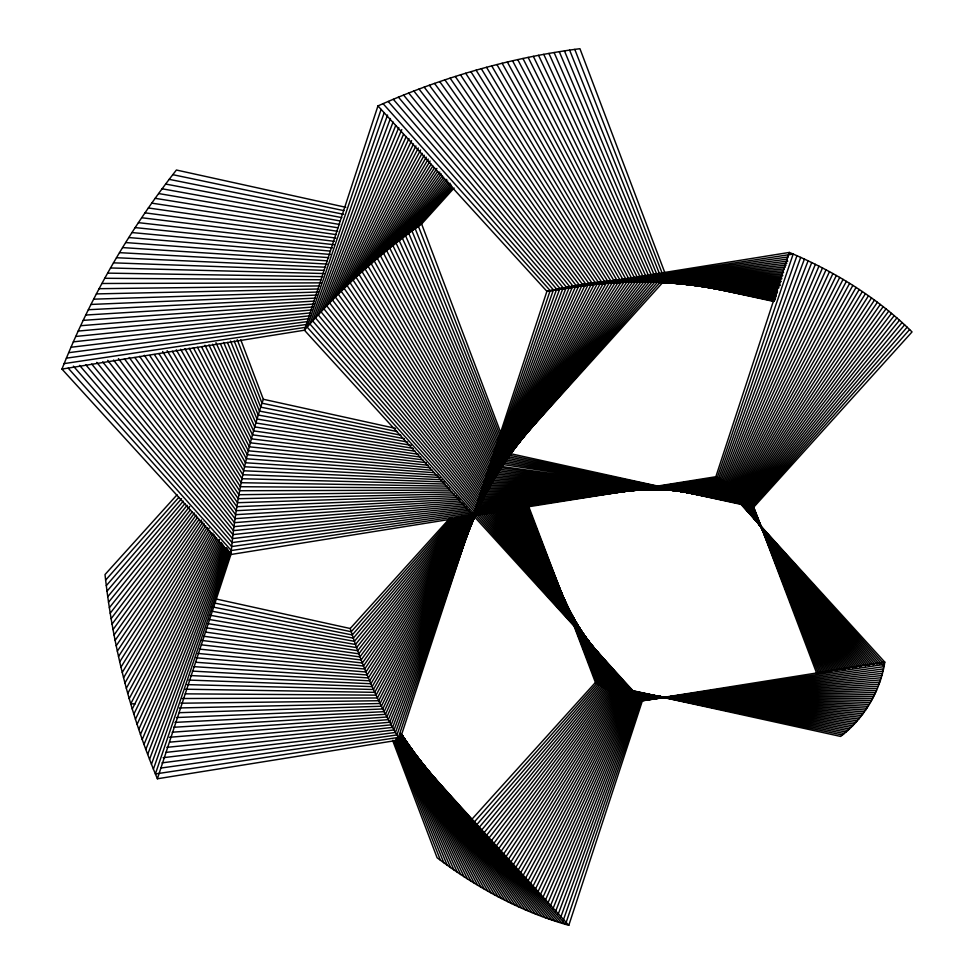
<?xml version="1.0" encoding="UTF-8"?>
<svg xmlns="http://www.w3.org/2000/svg" width="974" height="974" viewBox="0 0 974 974"><rect width="100%" height="100%" fill="white"/><g stroke="black" fill="none" stroke-linecap="round" stroke-linejoin="round"><path stroke-width="1.46" d="M240.785 339.829L263.321 399.267C246.544 449.513 235.574 501.72 230.911 554.498L157.386 778.774L399.851 739.899L568.804 925.3L642.316 701.012L304.436 330.21L61.959 369.085C90.265 297.679 128.945 230.4 176.416 170.024L345.831 207.304M61.959 369.085L230.911 554.498L715.841 476.724L884.794 662.125C880.277 691.357 864.084 718.459 840.635 736.441L631.091 690.335M665.218 273.706L579.932 48.7C510.266 57.697 442.086 77.336 377.949 105.922L304.436 330.21C339.196 290.41 378.569 254.628 421.62 223.983L454.103 188.031M750.759 506.541L753.73 507.198L912.041 331.915C877.026 297.508 834.45 271.466 789.366 252.436L715.841 476.724C730.11 484.443 744.331 493.672 753.73 507.198L817.028 674.178M68.204 368.148L231.276 550.529L155.377 773.953L398.39 737.44L565.492 924.35L568.804 925.3M884.794 662.125L641.391 700.927L307.163 327.094L381.114 109.392M398.39 737.44L550.176 290.581L587.2 283.629L624.017 279.38M231.276 550.529L717.278 477.491L884.392 664.402L641.391 700.927L565.492 924.35C518.923 910.678 475.726 886.961 437.119 857.765L392.595 740.313M717.278 477.491L793.177 254.068L546.901 291.323L399.851 739.899C378.825 704.981 362.438 667.373 350.214 628.51L449.671 518.399M157.386 778.774L153.405 769.107L229.657 552.258M641.391 700.927L640.442 700.817L309.915 324.001L384.158 112.862M388.176 101.454L553.439 289.862L396.917 734.956L160.917 768.048M73.403 366.139L231.654 546.56L718.702 478.271L883.966 666.666L640.442 700.817L562.181 923.364L399.924 738.389M718.702 478.271L796.951 255.712M153.405 769.107L151.457 764.225L228.951 551.162M387.579 115.017L312.678 320.933L476.079 510.814L720.09 479.038L879.522 664.317M393.301 99.287L556.69 289.156L395.468 732.46L162.001 762.861M560.427 918.044L639.48 700.683L479.05 514.26M720.09 479.038L800.701 257.392M151.457 764.225L149.546 759.33L228.22 549.993M390.404 118.511L315.466 317.877L476.98 509.207L721.454 479.817L877.099 664.195M398.427 97.156L559.94 288.487L394.02 729.94L163.121 757.699M558.212 914.148L638.494 700.537L480.9 513.846M721.454 479.817L804.414 259.096M147.658 754.4L227.466 548.8M393.106 122.006L318.267 314.846L477.881 507.612L722.805 480.596L874.676 664.024M474.582 516.123L392.583 727.395L165.811 752.403M476.237 511.861L563.179 287.829L403.565 95.062M555.497 911.652L637.495 700.379L482.714 513.456M722.805 480.596L808.103 260.825M149.546 759.33L145.82 749.456L226.662 547.583M395.712 125.488L321.079 311.826L478.782 506.017L724.12 481.387L873.215 664.974M475.957 513.067L391.146 724.826L166.883 747.338M478.782 506.017L566.418 287.196L408.715 93.017M552.806 909.119L636.485 700.196L484.516 513.079M724.12 481.387L811.756 262.566M145.82 749.456L144.006 744.477L225.25 547.741M398.78 127.557L323.916 308.831L479.683 504.41L720.894 482.58M475.044 515.66L389.734 722.233L169.634 742.164M477.942 508.635L569.644 286.587L413.865 91.02M550.14 906.575L635.462 699.989L486.294 512.714M815.372 264.344L725.411 482.167L870.805 664.706M144.006 744.477L142.228 739.485L224.373 546.451M401.763 129.615L326.765 305.86L480.584 502.815L726.677 482.958L766.769 534.288M474.63 516.804L388.322 719.628L169.403 737.281M478.21 508.404L572.858 286.003L419.027 89.048M548.094 902.594L634.415 699.77L488.047 512.361M726.677 482.958L818.951 266.146M142.228 739.485L140.475 734.457L223.46 545.136M403.455 134.461L329.626 302.902L481.485 501.208L637.215 490.178M474.776 516.524L386.909 716.986L172.228 732.204M479.05 506.784L576.06 285.443L424.189 87.124M545.489 899.988L633.356 699.527L490.689 513.237M822.494 267.972L727.919 483.749L866.909 665.23M140.475 734.457L138.771 729.416L222.51 543.784M406.243 136.506L332.499 299.968L482.386 499.613L636.801 490.178M474.886 516.244L385.521 714.332L173.579 727.286M479.269 506.541L579.25 284.895L429.364 85.249M542.908 897.358L632.272 699.259L491.468 511.715M826.013 269.822L729.149 484.541L865.411 666.033M138.771 729.416L137.09 724.339L221.524 542.396M408.958 138.539L335.397 297.058L480.584 494.342M474.338 517.316L384.133 711.665L174.979 722.391M482.008 500.77L582.44 284.371L434.55 83.411M540.351 894.704L631.189 698.979L493.209 511.496M862.903 665.461L730.342 485.332L829.495 271.685M137.09 724.339L135.447 719.25L219.856 542.36M411.588 140.573L338.295 294.16L481.521 492.71M474.375 516.987L382.758 708.962L176.416 717.546M478.952 507.381L480.925 503.278M482.227 500.526L585.618 283.872L439.724 81.609M537.818 892.026L630.081 698.675L495.754 512.446M861.393 666.192L731.511 486.123L832.94 273.584M133.84 714.137L219.467 539.535M413.475 143.957L341.217 291.275L481.582 489.849M474.387 516.646L381.394 706.247L179.399 712.688M481.753 501.634L588.783 283.385L444.911 79.856M535.31 889.323L628.961 698.358L497.373 512.19M836.349 275.496L732.655 486.927L859.859 666.886M135.447 719.25L132.257 708.999L217.701 539.413M415.935 145.966L344.163 288.426L482.532 488.218M474.375 516.281L380.043 703.508L179.386 707.952M481.887 501.354L591.936 282.935L450.11 78.139M532.815 886.596L627.828 698.005L498.104 510.705M839.722 277.432L733.775 487.718L857.449 666.289M216.581 537.892L130.723 703.849L135.289 703.788M418.309 147.975L347.109 285.589L483.481 486.598M473.632 517.255L378.703 700.744L180.933 703.216M482.008 501.062L595.09 282.497L455.296 76.459M530.355 883.832L626.684 697.64L499.674 510.461M843.07 279.392L734.871 488.522L856.755 668.164M132.257 708.999L129.225 698.662L215.424 536.333M420.598 149.959L350.068 282.777L484.431 484.967M473.547 516.853L377.376 697.968L182.187 698.516M482.093 500.746L484.236 496.728M485.661 494.037L598.219 282.07L460.495 74.828M527.92 881.056L625.515 697.262L501.233 510.242M846.369 281.376L735.942 489.313L854.356 667.494M129.225 698.662L127.752 693.464L214.243 534.738M422.095 153.271L353.051 279.976L484.565 482.069M474.168 515.1L376.049 695.156L185.291 693.853M482.154 500.429L484.334 496.423L637.434 490.044M485.795 493.757L601.348 281.681L465.694 73.245M525.51 878.256L624.346 696.86L502.754 510.023M849.632 283.373L736.989 490.117L852.786 668.042M127.752 693.464L126.328 688.241L213.026 533.119M424.214 155.219L356.046 277.213L485.527 480.426M474.034 514.662L374.734 692.344L185.401 689.215M482.191 500.076L604.452 281.303L470.905 71.686M522.368 876.758L623.153 696.434L504.252 509.828M852.871 285.394L738.012 490.908L850.387 667.287M473.376 515.611L496.923 473.827M497.264 473.23L498.043 471.83M499.065 470.028L499.625 469.03M500.186 468.031L500.746 467.021M501.086 466.424L652.945 487.524M501.878 465.024L503.12 462.833L501.878 460.057M503.461 462.224L504.021 461.226L652.19 486.562M124.928 683.005L211.029 532.766M426.259 157.167L359.053 274.461L486.489 478.794M473.888 514.211L373.444 689.495L187.057 684.625M482.191 499.723L607.557 280.95L610.588 281.023M520.749 872.582L621.948 695.984L505.725 509.633M856.061 287.44L739.01 491.712L849.62 669.053M126.328 688.241L123.576 677.746L209.739 531.061M428.231 159.091L362.072 271.722L486.671 475.872M472.938 515.051L372.153 686.633L188.749 680.071M485.247 494.098L489.094 487.548M616.712 280.829L610.649 280.609L491.395 483.615L626.306 488.437M517.644 871.024L620.73 695.509L507.174 509.463M859.226 289.497L739.984 492.503L847.234 668.225M122.261 672.462L209.203 528.005M430.118 161.002L365.104 269.019L487.645 474.228M471.94 515.855L370.875 683.748L190.478 675.566M485.247 493.733L613.73 280.293L616.761 280.439M516.098 866.823L619.501 695.022L508.586 509.292M862.343 291.579L740.922 493.294L845.639 668.639M123.576 677.746L120.971 667.166L207.085 527.518M431.129 164.18L368.148 266.328L488.595 472.536M470.88 516.622L369.621 680.838L192.231 671.086M486.026 492.065L489.216 486.89M513.018 865.192L618.259 694.511L510.084 509.317M865.436 293.673L741.847 494.098L844.665 670.1M120.971 667.166L119.729 661.857L205.709 525.692M432.846 166.043L371.204 263.662L488.826 469.578M470.576 516.074L368.367 677.916L194.021 666.654M486.805 490.385L488.424 487.816M618.222 282.302L494.11 478.818L642.682 488.424M510.741 862.246L617.005 693.987L583.828 635.9M868.479 295.792L742.748 494.889L842.279 669.126M118.511 656.513L204.321 523.829M434.489 167.881L374.272 261.02L489.082 466.607M470.259 515.502L367.125 674.97L195.835 662.259M621.229 282.022L495.011 477.223L646.602 488.473M507.673 860.566L615.738 693.427L512.787 509.061M871.499 297.934L743.625 495.681L840.659 669.442M119.729 661.857L117.343 651.168L202.896 521.93M436.9 168.441L377.352 258.39L490.092 464.963M469.066 516.171L365.907 672.011L196.151 657.779M494.232 478.161L624.237 281.766M506.273 856.292L614.46 692.855L581.734 632.881M874.469 300.077L744.465 496.472L839.028 669.722M116.21 645.799L201.448 519.982M437.545 171.497L380.444 255.785L491.103 463.307M468.677 515.538L364.69 669.028L198.026 653.444M493.404 479.062L627.219 281.535M503.217 854.551L613.17 692.258L582.476 634.683M742.261 496.971L745.293 497.251L877.404 302.257M117.343 651.168L115.115 640.405L199.11 519.252M439.834 172.021L383.549 253.216L492.101 461.664M467.398 516.135L363.497 666.021L199.414 649.098M493.38 478.672L495.109 476.176M499.443 469.931L629.326 282.57M501.038 851.507L611.879 691.637L582.452 635.158M743.077 497.726L746.084 498.043L880.301 304.448M115.115 640.405L114.055 634.999L197.6 517.218M441.185 173.786L386.666 250.647L492.43 458.669M466.071 516.695L362.316 663.002L201.326 644.837M500.368 468.348L632.272 282.375M498.006 849.693L610.564 691.004L581.028 632.917M883.162 306.652L746.863 498.822L834.085 670.368M114.055 634.999L113.045 629.581L196.066 515.136M442.464 175.515L389.783 248.114L493.453 457.013M464.695 517.218L361.135 659.958L201.752 640.442M500.405 467.995L635.206 282.18M495.863 846.613L609.237 690.335L580.285 632.004M885.987 308.868L747.606 499.601L832.429 670.526M112.059 624.139L194.508 513.018M443.669 177.219L392.924 245.606L494.475 455.369M464.172 516.476L359.978 656.902L203.712 636.253M502.231 465.182L638.128 282.022M493.745 843.508L607.898 689.653L579.542 631.079M745.329 499.979L748.336 500.38L888.763 311.108M113.045 629.581L111.121 618.685L192.012 512.068M444.789 178.899L396.077 243.11L494.816 452.265M462.711 516.914L358.834 653.822L205.709 632.102M498.554 469.663L500.392 467.24M502.231 464.817L641.038 281.876M490.738 841.597L606.558 688.947L579.274 631.152M746.023 500.733L749.03 501.16L891.502 313.36M111.121 618.685L110.22 613.218L190.393 509.865M446.786 179.35L399.23 240.639L495.218 449.233M462.126 516.11L357.714 650.717L206.22 627.767M497.556 470.442L643.924 281.742M488.656 838.456L605.195 688.216L578.495 630.19M894.217 315.637L749.7 501.927L827.9 671.841M109.356 607.739L189.711 506.407M447.784 180.969L402.408 238.192L496.277 447.577M459.631 517.669L356.594 647.6L208.253 623.689M498.396 468.786L503.12 462.833M506.894 458.06L646.809 281.632M486.61 835.278L603.831 687.461L577.716 629.228M896.884 317.914L750.357 502.694L826.196 671.865M110.22 613.218L108.528 602.236L187.105 505.299M448.71 182.564L405.586 235.769L497.337 445.922M458.024 517.973L355.498 644.471L208.813 619.391M501.147 464.781L504.021 461.226M508.805 455.321L649.67 281.535M483.628 833.281L602.456 686.694L576.937 628.242M747.983 502.937L750.978 503.448L899.501 320.215M107.749 596.733L184.938 503.558M450.256 183.282L408.776 233.37L498.396 444.266M456.684 517.864L354.402 641.306L209.398 615.105M500.1 465.45L503.96 460.799M511.679 451.473L652.531 281.437M481.424 830.311L601.068 685.891L576.133 627.232M902.094 322.528L751.575 504.215L823.395 673.204M108.528 602.236L107.006 591.206L183.246 501.147M451.072 184.804L411.978 230.984L498.871 441.21M454.992 518.071L353.331 638.14L211.504 611.112M500.928 463.807L503.862 460.337M514.613 447.638L654.394 282.533M478.465 828.241L599.667 685.075L575.342 626.209M904.639 324.853L752.147 504.97L821.666 673.144M106.3 585.666L181.541 498.7M451.814 186.29L415.18 228.634L499.37 438.154M452.277 519.373L352.284 634.951L212.149 606.875M517.608 443.84L544.344 412.939M546.317 410.651L550.286 406.085M552.258 403.796L657.207 282.484M476.493 824.99L598.267 684.235L574.526 625.174M749.724 505.116L752.707 505.713L907.147 327.191M107.006 591.206L105.63 580.114L178.814 497.324M452.484 187.738L418.394 226.297L499.918 435.086M451.486 518.338L351.237 631.736L214.292 602.955M517.644 443.487L525.668 434.416M527.677 432.152L531.682 427.61M534.689 424.214L659.995 282.46M473.547 822.86L596.843 683.371L573.71 624.115M750.248 505.835L753.231 506.456L909.606 329.553M177.061 494.78L105.009 574.55L105.63 580.114M520.7 439.749L523.744 436.376M527.811 431.884L662.77 282.448M471.623 819.56L595.418 682.482L573.43 624.456M789.366 252.436L546.901 291.323L377.949 105.922M64.162 363.606L307.163 327.094M66.39 358.152L309.915 324.001M553.439 289.862L787.942 256.978M68.667 352.698L308.161 321.517M556.69 289.156L787.15 259.157M470.052 511.594L232.068 542.579L79.564 365.36M595.418 682.482C608.957 690.858 623.591 698.248 639.48 700.683L883.491 668.919M70.992 347.268L309.428 318.608M559.94 288.487L787.82 261.093M469.431 510.12L232.506 538.61L85.675 364.666M638.494 700.537L882.968 671.147M73.342 341.862L310.706 315.686M563.179 287.829L786.931 263.15M467.301 508.781L232.969 534.629L91.726 364.057M637.495 700.379L882.42 673.363M75.753 336.456L310.548 312.885M566.418 287.196L786.164 265.135M466.741 507.223L233.443 530.647L96.779 362.352M636.485 700.196L881.823 675.566M78.188 331.075L311.85 309.927M569.644 286.587L785.214 267.083M464.61 505.774L233.955 526.654L102.733 361.902M639.979 699.576L881.178 677.746M80.672 325.718L313.178 306.956M572.858 286.003L784.228 268.946M463.977 504.155L234.49 522.673L107.7 360.331M638.944 699.405L880.508 679.913M83.18 320.373L314.505 303.973M576.06 285.443L598.742 283.836M601.762 283.617L610.832 282.971M613.851 282.764L783.193 270.76M461.834 502.608L235.051 518.679L113.556 360.027M640.235 489.959L647.795 489.423M650.815 489.216L723.39 484.066M639.394 699.101L879.79 682.056M628.547 279.051L629.679 278.978M85.749 315.04L314.334 301.076M579.25 284.895L598.937 283.69M601.969 283.507L611.051 282.947M614.07 282.764L783.62 272.403M459.679 501.001L235.635 514.686L118.451 358.602M641.342 489.91L648.915 489.447M651.935 489.252L724.607 484.821M639.845 698.796L879.035 684.186M88.342 309.732L315.686 298.068M582.44 284.371L599.12 283.519M602.151 283.361L609.724 282.971M614.265 282.74L782.512 274.096M460.556 499.187L236.244 510.693L124.416 358.749M483.287 498.018L637.885 490.08M640.916 489.922L650.011 489.459M654.552 489.228L730.342 485.332M638.761 698.589L878.231 686.293M90.984 304.448L317.061 295.037M585.618 283.872L608.373 282.923M614.448 282.667L782.865 275.666M458.401 497.495L236.877 506.699L129.238 357.47M641.988 489.849L652.617 489.411L729.916 491.468M655.648 489.289L725.435 486.379M728.479 486.257L731.511 486.123M639.188 698.297L877.404 688.387M93.662 299.176L318.437 292.005M588.783 283.385L597.902 283.093M600.934 282.996L605.487 282.862M614.606 282.57L781.672 277.237M456.234 495.742L237.534 502.706L134.887 357.507M485.089 494.816L636.972 489.971M641.525 489.825L653.676 489.447L729.368 492.126M658.229 489.301L726.58 487.122M639.589 698.017L876.527 690.456M96.377 293.917L318.315 288.998M591.936 282.935L605.621 282.63M614.74 282.423L781.964 278.71M454.067 493.928L238.216 498.712L139.623 356.362M485.989 493.221L638.007 489.849M641.05 489.776L656.245 489.435M662.332 489.301L727.7 487.852M638.469 697.774L875.614 692.514M99.129 288.694L319.728 285.93M595.09 282.497L605.731 282.363M614.862 282.241L636.168 281.973M639.2 281.936L780.685 280.171M451.899 492.053L238.922 494.719L144.31 355.267M486.89 491.614L637.507 489.739M642.073 489.678L661.845 489.435M666.411 489.374L728.783 488.595M638.847 697.494L874.664 694.547M101.929 283.483L321.323 282.862M598.219 282.07L605.791 282.046M614.862 282.022L633.027 281.973M643.619 281.949L781.306 281.559M449.964 490.129L239.653 490.726L149.789 355.51M487.791 490.019L637.593 489.593M642.134 489.581L728.382 489.338M639.139 697.226L873.666 696.556M104.754 278.284L321.262 279.769M601.348 281.681L610.43 281.742M645.251 281.973L779.991 282.898M449.331 488.144L240.408 486.72L154.391 354.548M488.692 488.424L637.069 489.435M641.61 489.459L729.416 490.068M637.97 696.946L872.631 698.553M107.627 273.122L322.723 276.665M604.452 281.303L610.515 281.401M645.348 281.973L780.162 284.201M447.188 486.123L241.187 482.727L158.932 353.635M489.593 486.817L642.584 489.338M648.647 489.435L728.917 490.762M636.789 696.654L871.572 700.525M110.537 267.972L324.196 273.548M646.955 281.973L780.296 285.455M445.045 484.029L241.99 478.733L162.634 351.504M490.494 485.222L643.546 489.216M637.106 696.373L870.464 702.473M113.483 262.846L324.172 270.37M648.538 281.961L778.896 286.624M444.412 481.947L242.818 474.74L167.114 350.701M630.848 488.607L635.401 488.765M639.942 488.924L642.974 489.033M637.41 696.106L869.319 704.397M116.478 257.733L325.681 267.229M650.108 281.949L778.969 287.793M442.269 479.756L243.683 470.746L172.313 351.249M492.296 482.02L634.804 488.485M639.358 488.692L643.899 488.899M656.026 489.447L730.317 492.82M636.18 695.777L868.126 706.308M119.498 252.656L327.203 264.076M653.177 281.997L777.495 288.84M440.138 477.503L244.559 466.753L176.27 349.849M643.303 488.68L493.209 480.426L616.786 280.001L491.724 65.903M656.951 489.423L731.231 493.514M636.46 695.521L866.909 708.183M122.554 247.591L327.227 260.825M624.395 280.025L619.841 279.733L496.935 64.564M654.711 281.985L666.837 282.764M777.471 291.944L669.856 282.923L777.52 289.911M438.008 475.202L245.46 462.76L180.616 349.24M657.84 489.398L666.947 489.995M673.01 490.385L732.131 494.208M636.716 695.253L865.655 710.046M125.658 242.563L328.786 257.635M656.232 281.949L665.327 282.618L659.252 282.034M669.881 282.959L777.508 290.946M434.367 472.719L246.398 458.766L184.914 348.668M660.238 489.484L666.301 489.934M733.008 494.889L672.364 490.385L737.087 498.311M635.45 694.888L864.352 711.884M128.787 237.546L330.369 254.458M432.249 470.284L247.347 454.773L189.163 348.156M495.912 475.629L648.988 488.461M661.102 489.484L665.656 489.861M671.719 490.372L733.86 495.583M635.681 694.632L863.025 713.699M131.965 232.555L330.442 251.122M660.737 281.997L665.291 282.423M671.342 282.984L678.927 283.702M681.958 283.982L777.41 292.906M430.143 467.788L248.321 450.792L193.351 347.706M496.813 474.021L640.746 487.487M645.287 487.901L649.841 488.327M661.955 489.459L664.986 489.752M672.559 490.458L680.144 491.164M683.164 491.444L733.166 496.119M635.9 694.377L861.661 715.488M135.167 227.599L332.365 247.932M662.028 281.936L665.035 282.241M672.571 283.02L776.436 293.734M428.463 465.28L249.332 446.81L197.503 347.292M497.714 472.427L643.729 487.487M646.736 487.791L649.743 488.108M663.294 489.508L666.301 489.812M672.328 490.433L735.553 496.959M635.961 694.121L860.249 717.254M138.418 222.656L333.997 244.718M672.523 282.898L776.339 294.598M426.393 462.674L250.367 442.829L201.594 346.927M498.615 470.819L646.054 487.45M671.634 490.336L736.332 497.641M634.634 693.719L858.812 718.995M141.693 217.738L334.155 241.308M673.971 282.91L776.217 295.426M422.826 459.838L251.414 438.848L204.966 345.246M499.516 469.224L648.367 487.45M634.792 693.464L857.327 720.711M640.442 700.817L639.48 700.683M145.004 212.843L335.835 238.058M675.408 282.923L679.913 283.519M682.92 283.909L776.071 296.218M420.78 457.11L252.497 434.867L208.972 344.966M500.417 467.63L650.669 487.475M673.204 490.458L736.307 498.798M634.951 693.22L855.817 722.404M148.365 207.986L336.018 234.588M676.82 282.923L679.828 283.349M684.332 283.982L775.913 296.973M418.747 454.322L253.593 430.898L212.673 344.212M673.959 490.506L676.967 490.933M679.974 491.359L684.479 492.004M687.474 492.43L738.523 499.662M633.575 692.782L854.271 724.072M151.749 203.14L337.734 231.325M684.223 283.824L688.728 284.505M691.723 284.956L774.22 297.447M415.216 451.242L254.725 426.929L215.948 342.665M647.71 486.476L502.219 464.428L500.94 461.664M650.705 486.927L653.712 487.377M673.204 490.336L677.709 491.018L674.641 490.397M680.704 491.468L737.708 500.1M633.697 692.538L852.688 725.715M155.17 198.331L337.978 227.806M685.599 283.848L688.594 284.335M691.601 284.822L775.511 298.348M413.207 448.332L255.882 422.972L220.441 343.932M504.617 463.064L654.455 487.231M673.935 490.372L676.93 490.847M679.925 491.334L738.365 500.758M633.794 692.295L851.069 727.322M158.628 193.546L339.731 224.507M692.952 284.907L695.947 285.419M698.942 285.93L775.28 298.981M411.223 445.362L257.063 419.003L223.643 342.458M680.631 491.42L683.626 491.943M686.621 492.454L739.01 501.403M632.382 691.808L849.413 728.917M162.11 188.786L340.011 220.94M698.784 285.784L775.024 299.566M407.753 442.062L258.256 415.046L227.405 342.422M506.419 459.898L652.909 486.379M681.313 491.517L738.122 501.78M632.455 691.564L847.721 730.476M165.641 184.049L341.801 217.616M700.111 285.881L774.756 300.114M404.307 438.69L259.486 411.101L230.521 341.022M507.308 458.316L655.112 486.476M680.497 491.31L740.203 502.694M632.516 691.333L846.004 732.01M169.196 179.35L343.627 214.292M705.882 286.867L774.464 300.613M400.874 435.22L260.74 407.144L234.186 341.058M508.209 456.733L657.292 486.598M681.143 491.371L740.776 503.327M631.055 690.797L844.239 733.519M172.788 174.663L343.968 210.652M707.173 286.989L774.16 301.076M397.477 431.677L262.018 403.199L237.23 339.719M509.11 455.138L657.961 486.428M681.776 491.444L741.324 503.96M631.079 690.566L842.449 734.993M706.954 286.782L773.831 301.502M263.321 399.267L395.578 428.377M510.011 453.555L660.104 486.586M686.853 492.479L741.847 504.581M216.472 599.083L350.214 628.51M383.062 103.67L550.176 290.581M399.425 737.062L558.869 922.341M399.888 736.892L555.533 921.27M400.326 736.734L552.197 920.162M400.704 736.587L548.849 919.006M401.057 736.454L545.501 917.812M768.632 536.674L869.319 665.583M400.436 735.139L542.141 916.571M400.716 735.017L538.78 915.304M400.959 734.907L535.408 913.977M400.375 733.714L532.035 912.626M400.558 733.629L413.013 750.893L400.704 733.544M414.79 753.365L528.651 911.226M419.124 759.61L414.729 753.401L521.881 908.292M420.878 762.094L525.266 909.777M400.801 733.471L412.915 750.954M400.862 733.41L412.793 750.991M417.055 757.273L518.485 906.77M401.726 734.615L412.647 751.039M417.676 758.624L515.088 905.211M401.69 734.566L409.129 745.999M414.096 753.62L511.691 903.592M401.617 734.518L408.13 744.745M414.644 754.96L508.294 901.948M476.103 70.177L607.557 280.95M401.495 734.469L406.304 742.188M413.524 753.754L504.897 900.256M481.314 68.716L610.649 280.609M402.907 737.026L406.061 742.188M413.159 753.815L501.488 898.527M486.525 67.291L613.73 280.293M411.99 752.585L498.079 896.75M411.052 751.77L494.682 894.936M511.447 509.183L581.575 631.943M409.08 749.201L491.273 893.073M502.146 63.261L622.885 279.477M407.132 746.595L487.864 891.186M507.344 62.007L625.905 279.234M514.089 508.939L579.554 628.887M405.184 743.978L484.468 889.238M512.555 60.79L628.924 279.027M745.293 497.251L837.384 669.966M515.368 508.83L577.485 625.32M404.673 744.002L481.059 887.253M517.766 59.609L631.225 277.48M746.084 498.043L835.741 670.185M515.916 507.393L574.757 620.365M576.158 623.056L577.558 625.746M404.113 744.026L477.662 885.232M522.965 58.477L634.914 278.649M517.157 507.296L575.537 622.106M402.14 741.348L474.265 883.174M528.164 57.381L637.215 277.14M519.032 508.562L575.573 622.508M401.532 741.348L470.856 881.068M533.362 56.334L640.186 276.993M748.336 500.38L831.419 672.011M520.201 508.489L574.928 621.546M400.204 739.984L467.471 878.925M538.549 55.323L642.487 275.484M749.03 501.16L829.58 671.78M520.798 507.308L570.825 613.267M399.109 739.132L464.074 876.734M543.748 54.349L646.091 276.75M521.918 507.247L570.874 613.62M398.39 739.132L460.69 874.506M548.934 53.424L648.392 275.277M523.014 507.198L570.253 612.585M397.623 739.12L457.305 872.241M554.109 52.535L651.326 275.204M750.978 503.448L824.503 671.853M524.073 507.162L569.644 611.538M396.808 739.108L453.933 869.928M559.283 51.683L654.248 275.155M525.096 507.113L569.607 611.867M395.955 739.083L450.548 867.578M564.457 50.879L656.561 273.718M526.094 507.077L568.962 610.795M395.627 740.447L447.188 865.18M569.62 50.112L659.471 273.694M752.707 505.713L819.95 673.046M527.068 507.052L567.745 608.3M394.665 740.41L443.827 862.745M574.782 49.382L662.357 273.694M753.231 506.456L818.221 672.924M528.005 507.028L564.908 601.542M393.654 740.362L440.467 860.273M421.62 223.983L501.013 433.418M528.371 505.591L564.847 601.822"/></g></svg>
